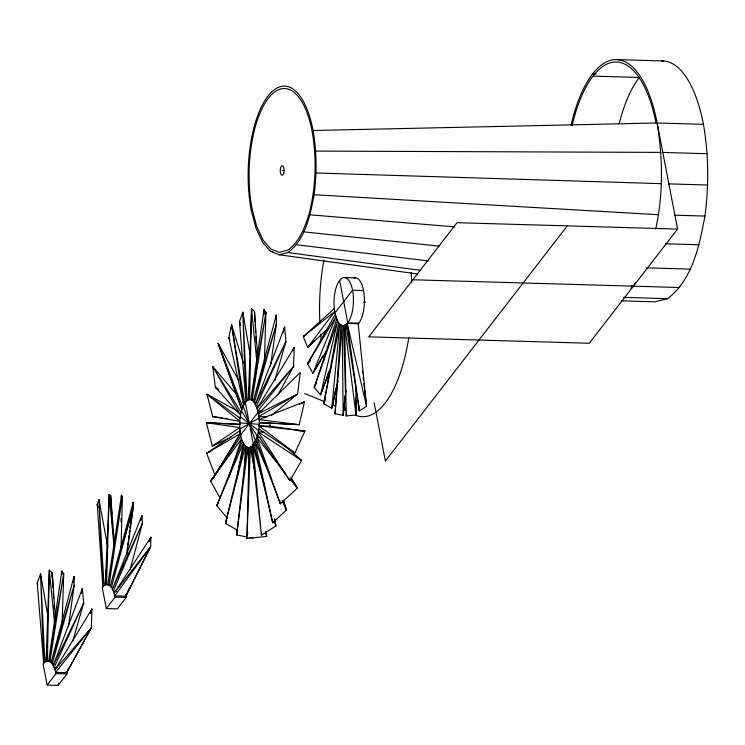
<?xml version="1.0" encoding="UTF-8"?>
<svg xmlns="http://www.w3.org/2000/svg" width="745" height="745" viewBox="0 0 745 745"><rect width="100%" height="100%" fill="white"/><g stroke="black" fill="none" stroke-linecap="round" stroke-linejoin="round"><path stroke-width="1.12" d="M61.788 574.535L61.826 571.08L63.716 573.771L62.124 623.705M264.009 314.232L264.056 309.622L265.956 312.313L264.391 361.092M261.467 532.777L261.43 535.096L275.827 526.026L274.803 519.144M121.053 521.882L121.109 518.408M47.382 661.113L49.31 570.214L52.243 572.849L55.53 620.017M249.612 399.655L251.54 308.756L254.483 311.391L257.602 356.259M61.742 574.563L61.826 571.08L48.639 661.206L63.716 573.771L49.878 661.709L52.076 661.774M249.128 447.512L246.949 538.402L266.58 536.428L266.31 531.809M263.954 314.26L264.056 309.622L250.869 399.748L265.956 312.313L252.108 400.251L254.315 400.316M121.016 549.736L122.413 496.598L121.472 495.257L107.802 584.713L122.413 496.598L109.04 585.216M91.346 627.802L55.633 672.353L66.659 672.661L91.346 627.802L91.924 608.991L54.953 669.802L91.346 627.802L66.659 672.661L66.994 673.946L58.166 685.363L47.14 685.046L43.052 663.823L45.482 661.588L48.015 660.955L50.492 661.96L52.746 664.54L54.608 668.526L55.968 673.629L47.14 685.046M150.667 546.607L150.946 537.201L114.125 593.299L150.667 546.607L125.821 596.168L114.795 595.851L150.667 546.607L125.821 596.168L125.542 594.771L125.961 595.944L129.593 587.395M252.602 447.261L250.404 447.196L246.949 538.402L247.778 532.675M244.341 470.235L245.459 446.022L225.446 523.39L237.469 530.216M106.19 569.869L105.278 584.937L109.208 494.373L110.679 495.695L114.348 543.217M106.47 565.232L106.898 558.275M107.522 547.845L107.662 545.526M340.977 324.96L335.054 413.782L343.147 415.338L345.997 390.082M46.59 654.529L46.116 661.43L49.31 570.214L54.72 624.487M46.991 648.774L47.307 644.174M51.926 577.45L52.243 572.849L53.072 587.861M249.221 387.316L248.346 399.972L251.54 308.756L256.727 360.72M239.685 422.862C240.393 414.946 241.166 405.569 247.713 400.13L250.246 399.497L252.732 400.503C262.11 413.391 261.672 435.015 251.037 447.037L248.495 447.671L246.018 446.665C240.011 440.453 239.788 431.001 239.685 422.862L259.064 424.305M269.951 426.177L304.928 431.094L294.871 452.997L258.925 425.861L269.951 426.177L270.062 423.067L259.037 422.741L299.211 424.659L304.528 401.639L258.99 419.612L299.211 424.659L279.03 423.551M279.105 254.762L287.989 252.546C305.673 238.959 310.134 215.389 314.148 194.724C316.904 173.38 316.774 151.729 313.086 130.505A84.371 33.981 -88.3 0 0 267.874 96.198A84.371 33.981 -88.3 0 0 251.27 210.425L256.019 228.287L262.557 242.209L270.435 251.233L279.105 254.762L417.358 273.955M655.702 229.069C663.376 194.277 662.845 158.024 657.137 122.981A120.522 48.546 -88.3 0 0 615.417 59.591A120.522 48.546 -88.3 0 0 571.089 125.151M621.33 300.868L654.911 301.837L667.604 298.671C692.859 279.254 699.238 245.589 704.966 216.069C708.895 185.579 708.718 154.643 703.448 124.322A120.522 48.546 -88.3 0 0 661.569 60.941M346.611 411.333L346.192 415.952L356.008 414.965L355.933 387.093M345.084 395.707L343.147 415.338L342.216 325.463L335.054 413.782L335.706 410.383M246.642 446.916L236.668 534.966L247.806 537.108M73.271 582.441L73.978 576.686L74.174 585.328L68.456 626.489M127.06 550.806L127.497 547.342M127.786 545.033L128.224 541.578M128.522 539.268L128.959 535.804M129.248 533.495L129.546 531.194M129.984 527.73L130.273 525.421M130.71 521.966L131.008 519.656M131.446 516.192L131.735 513.882M132.172 510.427L132.47 508.118M126.836 554.615L133.299 506.665L133.197 502.344L110.223 586.11L133.299 506.665L130.03 528.317M73.187 582.432L73.978 576.686L51.06 662.612L74.174 585.328L52.178 663.897L54.385 663.963M270.528 366.177L276.414 323.87L276.218 315.228L253.291 401.155L276.414 323.87L254.417 402.44L256.625 402.505M128.475 538.579L128.82 536.298M129.341 532.88L129.686 530.598M236.957 478.392L237.366 476.12M237.776 473.839L243.298 443.089L216.776 505.734L227.272 518.064M337.969 381.058L331.804 408.26L323.786 403.706L338.668 322.771M323.786 403.706L325.211 399.292L323.786 403.706L339.795 324.056L331.804 408.26L336.097 387.819M81.41 593.067L82.388 588.531L83.691 603.012L72.833 641.017M283.892 330.473L284.627 327.074L285.922 341.555L274.747 380.676M140.833 520.178L141.885 515.661L142.537 522.897L130.002 570.027M81.335 593.02L82.388 588.531L53.212 665.536L83.691 603.012L54.143 667.529L57.449 667.622M283.314 332.68L284.627 327.074L255.442 404.079L285.922 341.555L256.382 406.072L258.58 406.137M244.332 444.728L225.446 523.39L226.676 520.168M237.208 532.722L236.668 534.966L247.88 447.419L249.221 471.827M140.768 520.122L141.885 515.661L112.383 589.044L142.537 522.897L113.315 591.027L116.62 591.13M133.299 506.665L111.35 587.405L113.557 587.47M58.753 683.202L58.166 685.363L59.097 683.295M336.703 319.139L314.26 387.474L320.564 394.878L331.301 366.801M228.827 477.135L241.557 438.833L210.612 480.981L220.129 498.209M44.868 662.147L40.565 573.687L43.657 663.264L37.25 583.074L40.565 573.687L48.034 616.944M329.225 370.833L320.564 394.878L337.634 321.132L314.26 387.474L316.29 383.349M66.789 672.437L68.493 668.135M90.219 613.293L91.924 608.991L90.136 613.21M242.367 441.096L216.776 505.734L218.49 502.717M292.878 350.755L294.163 347.533L293.586 366.344L277.866 394.897M149.13 541.466L150.946 537.201L149.037 541.373M292.822 350.699L294.163 347.533L257.183 408.344L293.586 366.344L257.863 410.895L262.277 411.017M243.68 405.122L228.892 337.532L231.527 324.587L243.68 405.122L242.712 407.264L218.183 343.398L238.735 380.499M326.617 350.699L312.881 373.375L307.592 363.802L335.213 314.315M322.622 356.231L312.881 373.375L335.893 316.867L307.592 363.802L310.451 360.18L307.592 363.802M630.987 288.399L633.418 286.164L635.671 282.29M215.054 475.245L240.356 433.525L239.974 430.591L206.635 453.323L215.054 475.245L240.356 433.525M214.569 476.735L210.612 480.981L240.877 436.281M251.27 210.425L252.155 209.28A81.959 33.013 -88.3 0 1 268.284 98.312A81.959 33.013 -88.3 0 1 312.202 131.642C316.867 158.787 315.936 186.818 309.222 213.536C304.891 227.076 299.844 241.548 287.821 250.199L279.198 252.359L270.77 248.932L263.125 240.16L256.774 226.629L252.155 209.28M312.202 131.642L313.086 130.505L657.137 122.981L703.448 124.322M106.311 608.544L115.14 597.127L113.78 592.024L111.908 588.047L109.664 585.468L107.187 584.462L104.645 585.095L102.223 587.33L106.311 608.544L117.338 608.87L126.166 597.453L125.486 594.901M240.542 435.006L258.208 412.171L261.514 412.264M334.878 313.04L334.123 307.163A24.101 9.713 -88.3 0 1 341.219 278.742A24.101 9.713 -88.3 0 1 352.86 292.105A24.101 9.713 -88.3 0 1 347.794 322.846L345.373 325.081L342.83 325.714L340.353 324.699L338.1 322.119L334.878 313.04L352.543 290.205L363.569 290.531M567.299 225.875L385.379 461.071L374.148 402.738M677.568 229.078L589.258 343.249L368.719 336.852L457.03 222.681L677.568 229.078L657.137 122.981M210.612 480.981L212.949 478.467M314.083 340.949L307.666 347.505L303.28 336.591L334.309 308.635M267.595 416.837L258.776 416.576L258.394 413.643L300.291 372.407L297.562 394.003L271.59 415.421M327.958 328.508L307.666 347.505L334.691 311.568L303.28 336.591L306.148 334.71M258.394 413.643L297.562 394.003L258.776 416.576M358.215 323.721L366.568 406.332L359.369 410.868L347.189 323.404L358.215 323.721L358.82 323.162A24.101 9.713 -88.3 0 0 364.137 294.387A24.101 9.713 -88.3 0 0 353.912 278.099M301.576 403.473L304.528 401.639L299.453 404.33M239.788 429.12L258.962 418.047M219.393 442.13L212.316 446.059L206.337 422.713L240.486 424.278M210.761 451.237L206.635 453.323L240.207 433.665L240.095 432.119M231.034 437.213L212.316 446.059L239.76 427.555L206.337 422.713L239.704 424.426M315.731 151.086L660.917 152.39M617.363 59.637L663.674 60.978M592.554 73.969L596.028 74.072M592.964 76.111L639.275 77.452A118.092 47.568 -88.3 0 0 619.216 123.577M663.236 152.455L707.238 153.731M282.178 170.465L284.497 170.531M668.386 183.875L707.75 185.021M674.858 215.193L704.966 216.069M665.49 243.773L699.071 244.751M646.464 267.846L690.457 269.122M344.581 277.54L355.607 277.857M412.879 279.766L679.729 287.514M623.602 297.395L667.604 298.671M363.56 302.2L365.758 302.265M358.82 323.162L347.794 322.846L339.618 280.409M343.464 325.556L346.192 415.952L344.739 325.239L346.937 325.295M344.572 325.584L346.77 325.649M251.968 399.786L254.175 399.851M258.99 419.612L261.188 419.677M284.981 445.994L301.595 460.485L289.898 480.739L258.217 431.951L263.73 432.109M290.978 477.331L297.32 488.199L280.297 503.769L256.895 437.473L260.21 437.566M257.276 442.111L255.069 442.046L272.707 522.748L286.415 510.12L283.417 500.118M251.642 446.478L261.43 535.096L252.853 445.361L255.06 445.426M108.751 584.685L106.554 584.62L109.208 494.373L114.078 547.109M115.14 597.127L126.166 597.453M49.738 661.243L51.945 661.309M55.968 673.629L66.994 673.946M316.094 172.989L661.439 183.68M298.112 430.74L304.928 431.094L258.925 425.861M270.062 423.067L275.669 423.374M314.148 194.724L658.654 214.728M310.022 214.802L454.757 226.88M303.988 231.863L439.354 246.157M296.482 244.733L428.021 260.908M631.108 285.884L633.418 286.164M238.083 411.361L206.989 394.263L212.763 416.623L222.839 417.954M225.083 418.243L227.327 418.541M287.989 252.546L420.618 270.361M270.435 251.233L272.735 251.549M212.763 416.623L239.825 421.307L206.989 394.263L240.104 418.206M249.826 537.49L252.862 538.076M304.733 393.556L324.746 401.695M335.259 405.96L333.173 405.122L332.745 402.859M343.585 409.35L345.661 410.197M258.217 431.951L301.595 460.485L294.275 454.85M258.645 428.962L294.871 452.997M218.164 389.169L215.333 387.214L212.725 366.54L237.273 395.26M240.235 416.651L258.506 430.517M218.043 389.337L215.333 387.214L240.533 415.216L212.725 366.54L241.119 412.348M256.895 437.473L285.046 472.796M290.103 479.137L297.32 488.199L291.761 479.389M257.621 434.819L289.898 480.739L288.939 478.672M241.417 410.914L257.323 436.253M225.577 362.554L223.742 359.621L218.183 343.398L241.846 409.694L223.742 359.621L225.456 362.582M267.129 468.223L255.069 442.046L256.038 439.913L280.297 503.769L279.589 500.361M268.088 470.319L269.541 473.466M282.076 500.696L286.415 510.12L283.566 501.329M229.767 339.664L228.892 337.532L229.711 339.692M243.14 406.044L255.61 441.124M243.317 362.992L231.527 324.587L244.751 403.287M252.853 445.361L264.81 487.351M274.253 520.504L275.827 526.026L274.681 519.144M253.998 443.88L272.707 522.748L272.474 520.438M347.189 323.404L366.568 406.332L364.678 390.268M97.986 507.643L97.25 504.235L98.908 499.541L107.625 546.169M37.25 583.074L37.744 585.346M97.93 507.643L97.25 504.235L102.829 586.771L98.908 499.541L104.039 585.654M324.466 359.891L323.814 356.501A114.497 46.125 -88.3 0 0 324.28 358.857M327.511 375.722L328.387 380.239M245.291 402.365L253.458 444.802M250.404 447.196L254.343 468.931M254.753 471.222L255.172 473.503M265.751 531.846L266.58 536.428L266.244 531.828M250.078 354.35L242.805 312.229L239.48 321.617L245.897 401.806L242.805 312.229L247.107 400.689M345.978 324.522L359.369 410.868L359.239 406.221M344.739 325.239L356.008 414.965L355.728 398.761M362.387 370.749L362.657 373.049M363.197 377.64L363.467 379.941M363.867 383.377L364.407 387.968M258.543 413.503L258.664 415.049M110.679 495.695L111.256 504.877M111.405 507.177L111.834 514.069M112.123 518.66L112.486 524.396M112.849 530.142L113.063 533.588M254.483 311.391L255.051 321.784M255.181 324.094L255.628 332.177M255.88 336.796L256.196 342.57M256.643 350.653L256.764 352.953M53.268 591.325L53.64 598.254M54.022 605.182L54.217 608.637M572.113 125.495A118.092 47.568 -88.3 0 1 615.268 62.021A118.092 47.568 -88.3 0 1 656.019 122.962M411.035 272.512A114.497 46.125 -88.3 0 1 411.696 282.709M408.791 337.55A114.497 46.125 -88.3 0 1 356.166 415.459M345.848 408.344A114.497 46.125 -88.3 0 1 343.529 405.746M336.47 395.018A114.497 46.125 -88.3 0 1 334.933 391.991M328.908 376.709A114.497 46.125 -88.3 0 1 327.93 373.552M321.291 340.046A114.497 46.125 -88.3 0 1 320.695 334.328M319.829 321.821A114.497 46.125 -88.3 0 1 323.926 259.94M121.472 495.257L121.435 497.567L121.472 495.257M276.218 315.228L275.79 318.683L276.218 315.228M133.197 502.344L132.759 505.808L133.197 502.344M240.272 324.978L239.48 321.617L240.225 325.025M283.771 172.998A4.824 1.946 -88.3 0 0 282.355 165.651A4.824 1.946 -88.3 0 0 280.409 172.747A4.824 1.946 -88.3 0 0 283.771 172.998"/></g></svg>
